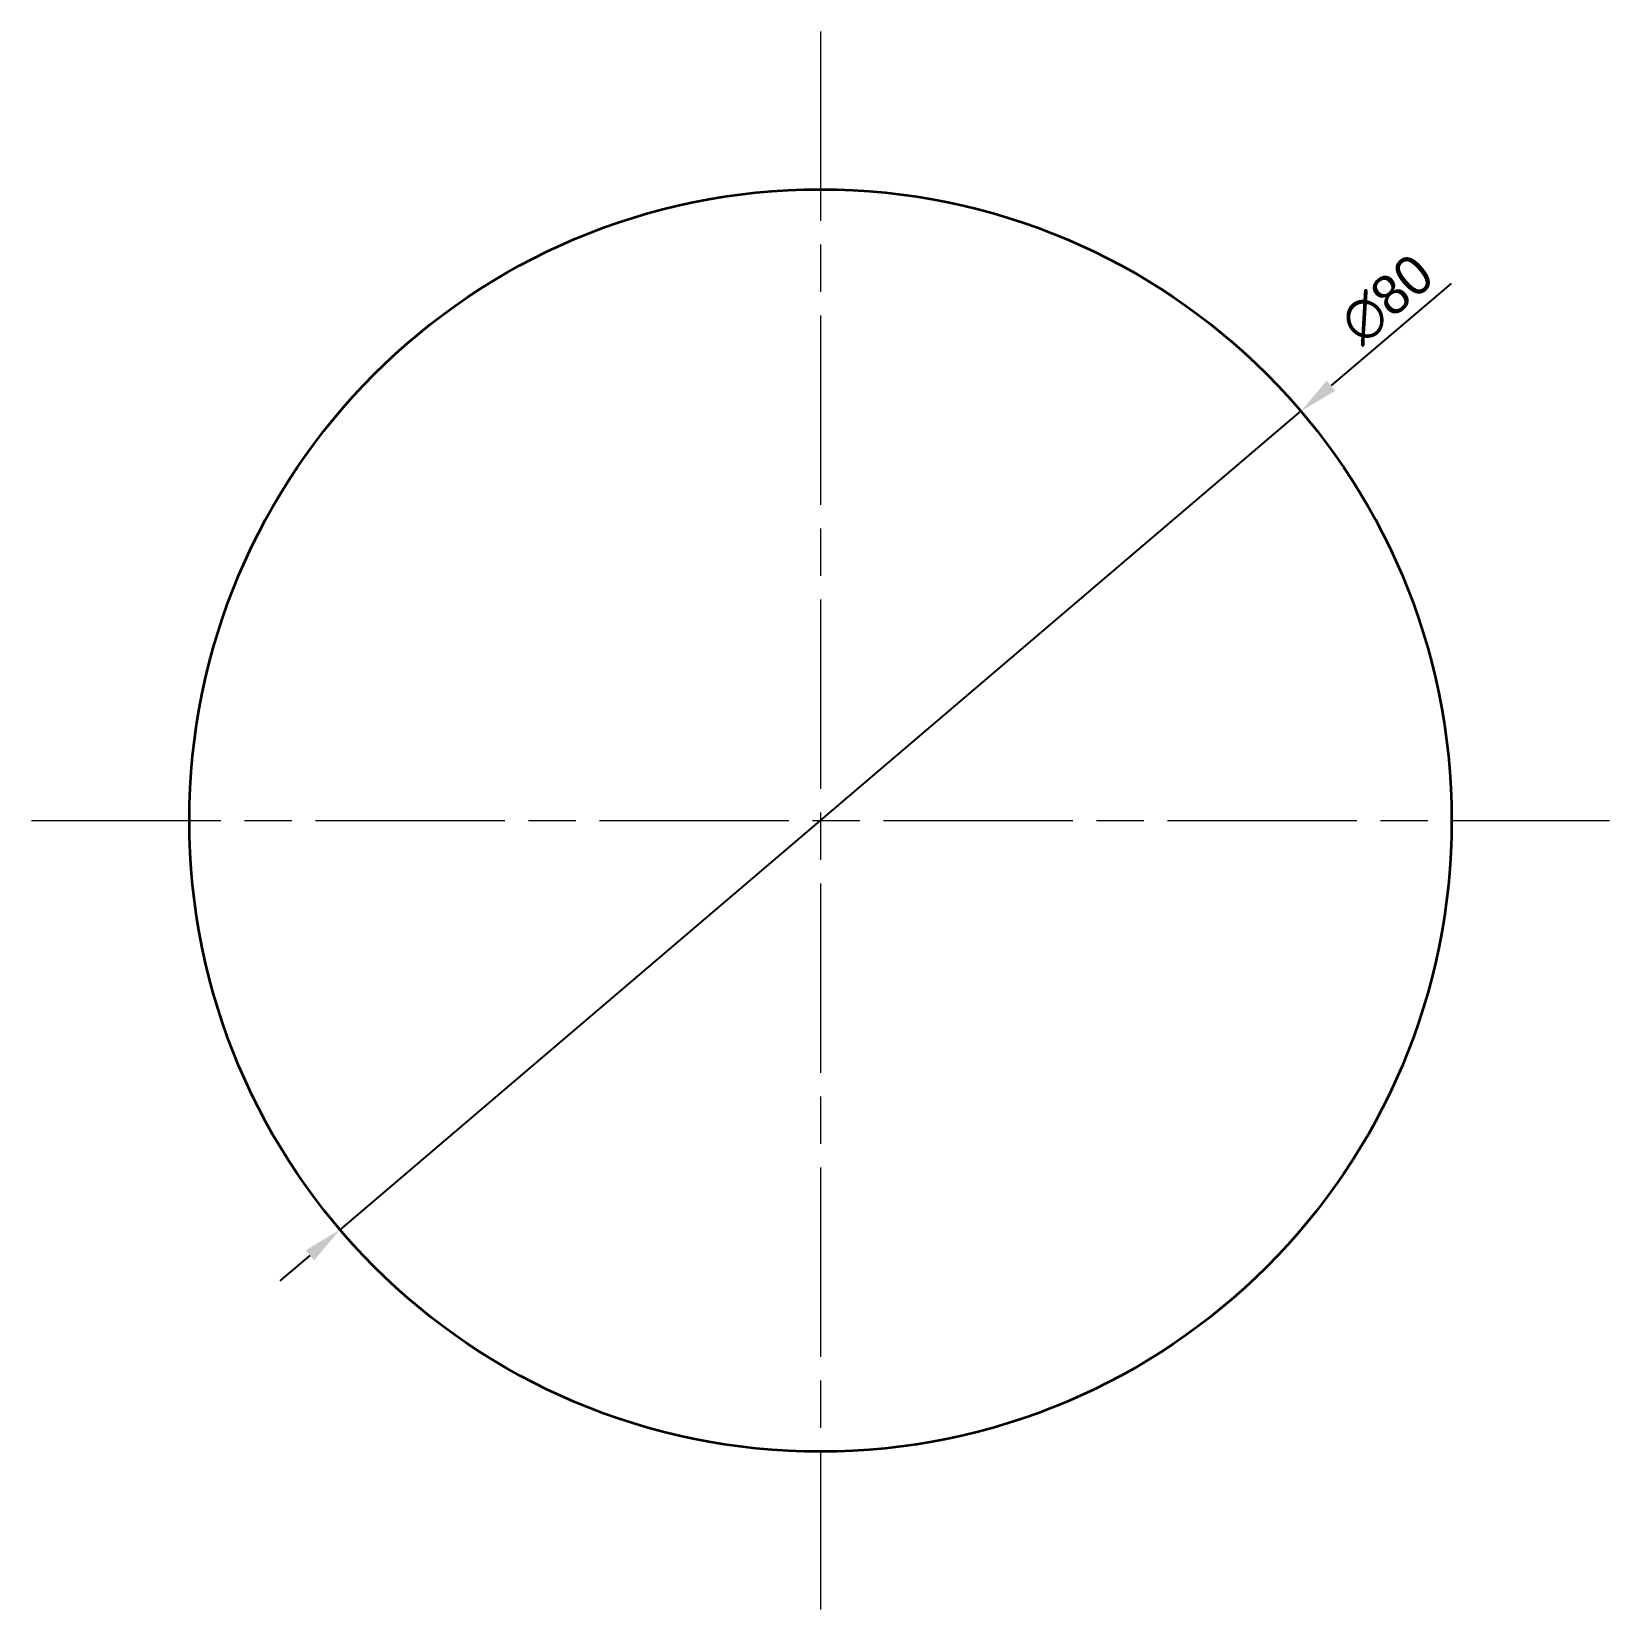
# Model space of a CAD drawing. Header units: millimetres. Extents: x 214 to 314, y -8 to 92.
import ezdxf

# ---------------------------------------------------------------- set-up
doc = ezdxf.new("R2010")
doc.units = ezdxf.units.MM
doc.header["$LTSCALE"] = 0.5
doc.header["$MEASUREMENT"] = 0
doc.header["$PDMODE"] = 2
doc.linetypes.add('ACAD_ISO08W100', pattern=[36, 24, -3, 6, -3])
doc.layers.get('0').update_dxf_attribs({"linetype": 'CONTINUOUS', "lineweight": 35})
doc.layers.get('Defpoints').update_dxf_attribs({"linetype": 'CONTINUOUS'})
doc.layers.add('Assi', color=7, linetype='ACAD_ISO08W100', lineweight=18)
doc.layers.add('Sottili', color=7, linetype='CONTINUOUS', lineweight=18)
doc.dimstyles.new('ISO-25', dxfattribs={"dimtxt": 2.5, "dimasz": 2.5, "dimexe": 1.25, "dimexo": 0.625, "dimtad": 1, "dimtxsty": 'Standard', "dimcen": 2.5, "dimadec": 0, "dimazin": 0, "dimtfac": 1, "dimtmove": 0, "dimatfit": 3, "dimfxl": 1, "dimarcsym": 0})

# ---------------------------------------------------------------- blocks, each defined once
blk = doc.blocks.new('*D12')
at = {"layer": 'Defpoints', "color": 0, "transparency": 16777216}
for p in [(294.89, 68.31), (233.99, 16.44)]:
    blk.add_point(p, dxfattribs=at)
at = {"layer": 'Sottili', "color": 0, "lineweight": -2, "transparency": 16777216}
for p, q in [((304.41, 76.41), (296.8, 69.93)), ((233.99, 16.44), (294.89, 68.31)), ((232.08, 14.81), (230.18, 13.19))]:
    blk.add_line(p, q, dxfattribs=at)
at = {"layer": 'Sottili', "color": 0, "transparency": 16777216}
for points in [[(296.52, 70.25), (297.07, 69.61), (294.89, 68.31)], [(231.81, 15.13), (232.35, 14.5), (233.99, 16.44)]]:
    blk.add_solid(points, dxfattribs=at)
at = {"layer": 'Sottili', "color": 0, "transparency": 16777216, "insert": (300.34, 75.41), "char_height": 2.5, "attachment_point": 5, "rotation": 40.4206}
blk.add_mtext('∅80', dxfattribs=at)

msp = doc.modelspace()

# ---------------------------------------------------------------- linework, layer by layer
msp.add_circle((264.44, 42.371), 40)
at = {"layer": 'Assi'}
for p, q in [((264.44, 92.371), (264.44, -7.629)), ((214.44, 42.371), (314.44, 42.371))]:
    msp.add_line(p, q, dxfattribs=at)

# ---------------------------------------------------------------- dimensions: what is measured, and where the dimension line sits
at = {"layer": 'Sottili'}
dim = msp.add_diameter_dim_2p(p1=(233.987, 16.436), p2=(294.892, 68.307), dimstyle='ISO-25', dxfattribs=at)
dim.commit()
dim.dimension.update_dxf_attribs({"geometry": '*D12', "text_midpoint": (301.553, 73.981)})

doc.saveas('drawing.dxf')
